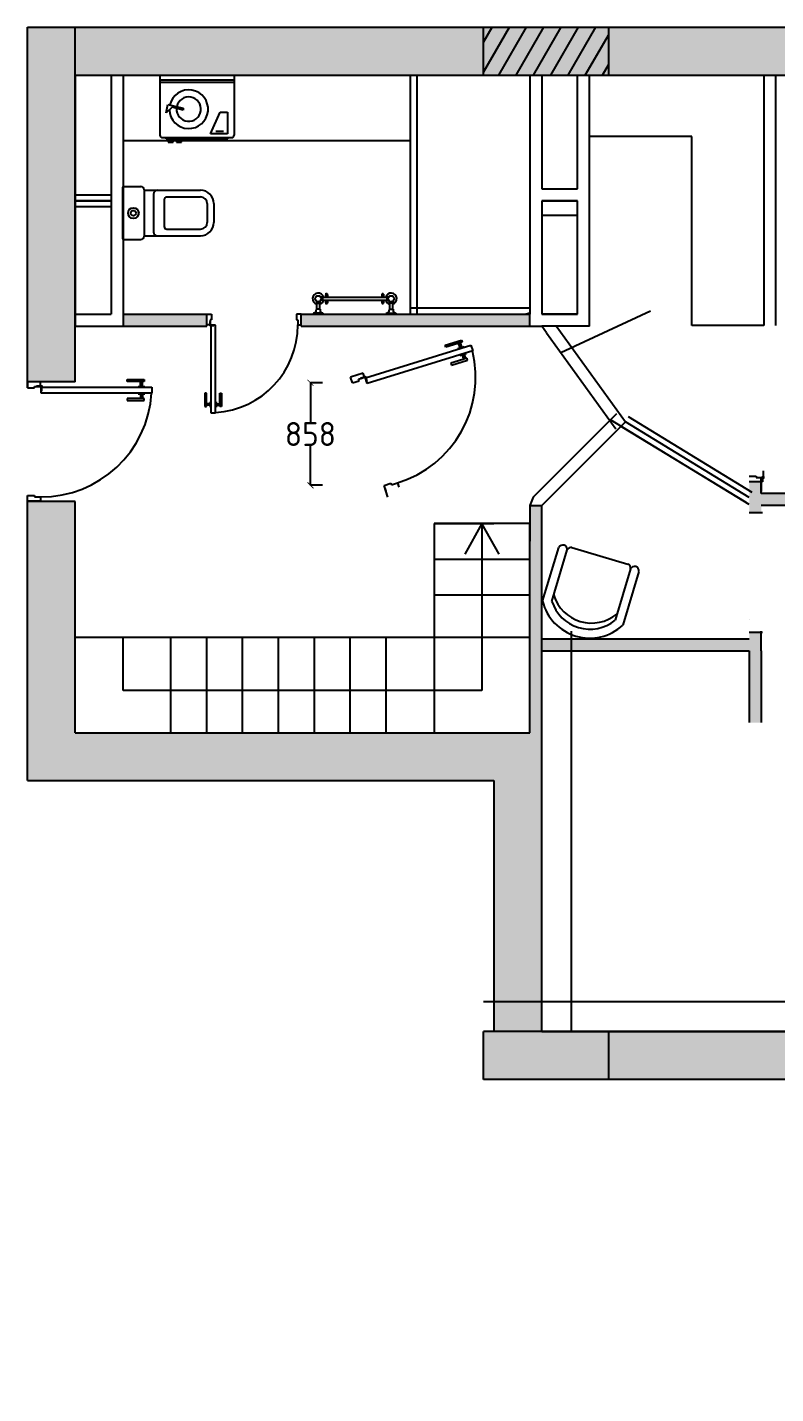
# Model space of a CAD drawing. Header units: inches. Extents: x -59797 to 874375, y -412711 to 5867.
# Drawn here: x -52892 to -46637, y -29660 to -18231 of the extents above; entities that cross this region are included whole.
import ezdxf

# ---------------------------------------------------------------- set-up
doc = ezdxf.new("R2010")
doc.units = ezdxf.units.IN
doc.header["$MEASUREMENT"] = 0
doc.layers.add('dwgmodels.com', color=250, linetype='Continuous')
doc.layers.add('freecads.com', color=7, linetype='Continuous')
doc.styles.get("Standard").update_dxf_attribs({"font": 'GOST Common.ttf'})
doc.dimstyles.new('Copy of Standard', dxfattribs={"dimtxt": 120, "dimasz": 50, "dimexe": 0.18, "dimexo": 0.0625, "dimgap": 0.09, "dimtad": 0, "dimtih": 1, "dimtoh": 1, "dimdec": 0, "dimzin": 0, "dimdsep": 46, "dimtxsty": 'Standard', "dimblk": 'ARCHTICK', "dimcen": 0.09, "dimclrd": 250, "dimadec": 0, "dimazin": 0, "dimtfac": 1, "dimtdec": 0, "dimtofl": 0, "dimtmove": 0, "dimatfit": 3, "dimldrblk": 'ARCHTICK', "dimfxl": 100, "dimfxlon": 1, "dimtolj": 1, "dimtzin": 0, "dimarcsym": 0})

# ---------------------------------------------------------------- blocks, each defined once
blk = doc.blocks.new('washing machine')
for p, q in [((122230, -17791), (122230, -18294)), ((122230, -17791), (122851, -17791)), ((122851, -17791), (122851, -18294)), ((122230, -17831), (122851, -17831)), ((122230, -17851), (122851, -17851)), ((122283, -18106), (122295, -18036)), ((122295, -18036), (122425, -18068)), ((122333, -18060), (122283, -18106)), ((122425, -18085), (122333, -18060)), ((122425, -18068), (122425, -18085)), ((122652, -18282), (122735, -18102)), ((122735, -18102), (122794, -18102)), ((122794, -18102), (122794, -18282)), ((122794, -18282), (122652, -18282)), ((122698, -18261), (122761, -18261)), ((122250, -18314), (122831, -18314)), ((122283, -18324), (122798, -18324)), ((122300, -18324), (122300, -18352)), ((122300, -18352), (122341, -18352)), ((122341, -18352), (122341, -18324)), ((122370, -18324), (122370, -18352)), ((122370, -18352), (122411, -18352)), ((122411, -18352), (122411, -18324)), ((122798, -18324), (122798, -18314))]:
    blk.add_line(p, q)
at = {"color": 7}
blk.add_line((122283, -18324), (122283, -18314), dxfattribs=at)
for centre, radius, start, end in [((122471, -18076), 162, 181.679, 167.0338), ((122471, -18076), 102, 176.1945, 167.6708), ((122250, -18294), 20, 180, 270), ((122831, -18294), 20, 270, 0)]:
    blk.add_arc(centre, radius, start, end)
blk = doc.blocks.new('Towel Dryer 1_top_dwgmodels.com')
at = {"color": 0}
for p, q in [((-285, 0), (-365, 0)), ((-365, -10), (-365, 0)), ((-285, -10), (-285, 0)), ((245, 0), (325, 0)), ((245, -10), (245, 0)), ((325, -10), (325, 0)), ((-285, -10), (-365, -10)), ((-341, -43), (-341, -36)), ((-310, -43), (-341, -43)), ((-338, -43), (-338, -93)), ((-313, -43), (-313, -93)), ((-310, -43), (-310, -36)), ((245, -10), (325, -10)), ((269, -43), (269, -36)), ((269, -43), (300, -43)), ((272, -43), (272, -93)), ((297, -43), (297, -93)), ((300, -43), (300, -36)), ((248, -118), (-288, -118)), ((248, -142), (-288, -142))]:
    blk.add_line(p, q, dxfattribs=at)
for points in [[(-341, -111), (-341, -93), (-310, -93), (-310, -111)], [(300, -111), (300, -93), (269, -93), (269, -111)], [(-306, -146), (-288, -146), (-288, -114), (-306, -114)], [(265, -146), (248, -146), (248, -114), (265, -114)]]:
    blk.add_lwpolyline(points, dxfattribs=at)
for centre in [(-325, -130), (285, -130)]:
    blk.add_circle(centre, 24.9, dxfattribs=at)
for centre, radius, start, end in [((-325, -130), 47.2, 105.3417, 344.6583), ((-367, -36), 26.3, 0.0919, 86.14), ((-325, -130), 47.2, 15.3417, 74.6583), ((-283, -36), 26.2, 93.652, 180), ((-255, -130), 19, 41.2231, 138.7769), ((-225, -105), 40.2, 161.3957, 191.3225), ((-255, -98), 9.06, 89.8433, 145.9281), ((-255, -98), 9.06, 34.0719, 90.1567), ((-286, -105), 40.2, 348.6775, 18.6043), ((215, -130), 19, 41.2231, 138.7769), ((245, -105), 40.2, 161.3957, 191.3225), ((215, -98), 9.06, 89.8433, 145.9281), ((215, -98), 9.06, 34.0719, 90.1567), ((184, -105), 40.2, 348.6775, 18.6043), ((285, -130), 47.2, 195.3417, 74.6583), ((285, -130), 47.2, 105.3417, 164.6583), ((243, -36), 26.2, 0, 86.348), ((327, -36), 26.3, 93.86, 179.9081), ((-255, -130), 19, 221.2231, 318.7769), ((-225, -155), 40.2, 168.6775, 198.6043), ((-255, -162), 9.06, 214.0719, 270.1567), ((-255, -162), 9.06, 269.8433, 325.9281), ((-286, -155), 40.2, 341.3957, 11.3225), ((215, -130), 19, 221.2231, 318.7769), ((245, -155), 40.2, 168.6775, 198.6043), ((215, -162), 9.06, 214.0719, 270.1567), ((215, -162), 9.06, 269.8433, 325.9281), ((184, -155), 40.2, 341.3957, 11.3225)]:
    blk.add_arc(centre, radius, start, end, dxfattribs=at)
blk = doc.blocks.new('Door')
at = {"layer": 'freecads.com'}
for p, q in [((80583, -19290), (80583, -19202)), ((80583, -19202), (80622, -19202)), ((80612, -19290), (80583, -19290)), ((80610, -19290), (80610, -19264)), ((80610, -19264), (80612, -19264)), ((80612, -19290), (80610, -19290)), ((80622, -19249), (80612, -19249)), ((80612, -19249), (80612, -19290)), ((80612, -19264), (80612, -19290)), ((80617, -19295), (80617, -20026)), ((80656, -19295), (80617, -19295)), ((80643, -19295), (80617, -19295)), ((80617, -19295), (80617, -19297)), ((80617, -19297), (80643, -19297)), ((80622, -19202), (80622, -19249)), ((80643, -19297), (80643, -19295)), ((80656, -20026), (80656, -19295)), ((81373, -19202), (81333, -19202)), ((81333, -19202), (81333, -19249)), ((81333, -19249), (81344, -19249)), ((81344, -19249), (81344, -19290)), ((81344, -19290), (81373, -19290)), ((81373, -19290), (81373, -19202)), ((80581, -19863), (80567, -19863)), ((80567, -19863), (80567, -19975)), ((80581, -19975), (80581, -19863)), ((80692, -19975), (80692, -19863)), ((80692, -19863), (80705, -19863)), ((80705, -19863), (80705, -19975)), ((80567, -19975), (80581, -19975)), ((80612, -19951), (80581, -19951)), ((80612, -19964), (80581, -19964)), ((80617, -19936), (80612, -19936)), ((80612, -19936), (80612, -19980)), ((80612, -19980), (80617, -19980)), ((80617, -19980), (80617, -19936)), ((80656, -19980), (80656, -19936)), ((80656, -19936), (80660, -19936)), ((80660, -19980), (80656, -19980)), ((80660, -19936), (80660, -19980)), ((80660, -19951), (80692, -19951)), ((80660, -19964), (80692, -19964)), ((80705, -19975), (80692, -19975)), ((80617, -20026), (80656, -20026))]:
    blk.add_line(p, q, dxfattribs=at)
blk.add_circle((80613, -19294), 5.27, dxfattribs=at)
blk.add_arc((80613, -19294), 731, 273.3966, 0.2994, dxfattribs=at)
blk = doc.blocks.new('toilet 2')
at = {"layer": 'freecads.com'}
for p, q in [((79882, -2942), (79882, -3363)), ((79893, -2931), (80034, -2931)), ((80062, -2959), (80062, -3346)), ((80062, -2962), (80533, -2962)), ((80140, -2996), (80140, -3310)), ((80230, -3041), (80230, -3265)), ((80252, -3018), (80533, -3018)), ((80589, -3074), (80589, -3231)), ((80645, -3074), (80645, -3231)), ((80252, -3287), (80533, -3287)), ((79893, -3374), (80034, -3374)), ((80062, -3343), (80533, -3343))]:
    blk.add_line(p, q, dxfattribs=at)
for radius in [44.9, 22.4]:
    blk.add_circle((79972, -3153), radius, dxfattribs=at)
for centre, radius, start, end in [((79893, -2942), 11.2, 90, 180), ((80034, -2959), 28, 0, 90), ((80174, -2996), 33.6, 90, 180), ((80533, -3074), 112, 0, 90), ((80252, -3041), 22.4, 90, 180), ((80533, -3074), 56.1, 0, 90), ((80174, -3310), 33.6, 180, 270), ((80252, -3265), 22.4, 180, 270), ((80533, -3231), 56.1, 270, 0), ((80533, -3231), 112, 270, 0), ((79893, -3363), 11.2, 180, 270), ((80034, -3346), 28, 270, 0)]:
    blk.add_arc(centre, radius, start, end, dxfattribs=at)
blk = doc.blocks.new('_ArchTick')
at = {"color": 0, "linetype": 'ByBlock', "const_width": 0.15}
blk.add_lwpolyline([(-0.5, -0.5), (0.5, 0.5)], dxfattribs=at)
blk = doc.blocks.new('*D96')
at = {"color": 0, "lineweight": -2, "transparency": 16777216}
for p, q in [((-50426, -21204), (-50526, -21204)), ((-50426, -22062), (-50526, -22062))]:
    blk.add_line(p, q, dxfattribs=at)
at = {"color": 250, "lineweight": -2, "transparency": 16777216}
for p, q in [((-50526, -21204), (-50526, -21533)), ((-50526, -22062), (-50526, -21733))]:
    blk.add_line(p, q, dxfattribs=at)
at = {"layer": 'Defpoints', "color": 0, "transparency": 16777216}
for p in [(-50526, -21204), (-50175, -21204), (-49909, -22062)]:
    blk.add_point(p, dxfattribs=at)
at = {"color": 250, "lineweight": -2, "transparency": 16777216, "xscale": 50, "yscale": 50, "zscale": 50}
for p, rotation in [((-50526, -21204), 90), ((-50526, -22062), 270)]:
    blk.add_blockref('_ArchTick', p, dxfattribs=dict(at, rotation=rotation))
at = {"color": 0, "transparency": 16777216, "insert": (-50526, -21633), "char_height": 200, "attachment_point": 5}
blk.add_mtext('\\A1;858', dxfattribs=at)

msp = doc.modelspace()

# ---------------------------------------------------------------- hatches: boundary and pattern name
at = {"true_color": 0x939598}
h = msp.add_hatch(color=252, dxfattribs=at)
h.dxf.hatch_style = 1
h.paths.add_polyline_path([(-49079.5, -18231.1), (-52492.4, -18231.1), (-52492.4, -18631.1), (-49079.5, -18631.1)])
h.paths.add_polyline_path([(-52492.4, -18231.1), (-52892.4, -18231.1), (-52892.4, -21197.5), (-52781.5, -21197.5), (-52492.4, -21197.5), (-52492.4, -18631.1)])
h.paths.add_polyline_path([(-52492.4, -22381.1), (-52492.4, -22197.5), (-52892.4, -22197.5), (-52892.4, -24531.1), (-48992.4, -24531.1), (-48992.4, -26631.1), (-48592.4, -26631.1), (-48592.4, -23281.1), (-48592.4, -23181.1), (-48592.4, -22231.1), (-48692.4, -22231.1), (-48692.4, -22528.4), (-48692.4, -24131.1), (-52492.4, -24131.1)])
h.paths.add_polyline_path([(-51392.4, -20631.1), (-52092.4, -20631.1), (-52092.4, -20731.1), (-51392.4, -20731.1)])
h.paths.add_polyline_path([(-42604.9, -26631.1), (-43971.5, -26631.1), (-44359.4, -26631.1), (-48034.2, -26631.1), (-48034.2, -27031.1), (-42604.9, -27031.1)])
h.paths.add_polyline_path([(-46757.8, -23291.9), (-46857.8, -23291.9), (-46857.8, -23346.1), (-48592.4, -23346.1), (-48592.4, -23446.1), (-46757.8, -23446.1)])
h.paths.add_polyline_path([(-42892.4, -22131.1), (-46757.8, -22131.1), (-46757.8, -22034.1), (-46857.8, -22034.1), (-46857.8, -22293.5), (-46757.8, -22293.5), (-46757.8, -22269.1), (-46757.8, -22231.1), (-42892.4, -22231.1)])
h.paths.add_polyline_path([(-42492.4, -21831.1), (-42492.4, -21370.4), (-42603.4, -21370.4), (-42892.4, -21370.4), (-42892.4, -22131.1), (-42892.4, -22231.1), (-42492.4, -22231.1)])
h = msp.add_hatch(color=252, dxfattribs=at)
h.dxf.hatch_style = 1
h.paths.add_polyline_path([(-48034.2, -18231.1), (-48992.4, -18231.1), (-49079.5, -18231.1), (-49079.5, -18631.1), (-48992.4, -18631.1), (-48034.2, -18631.1)])
at = {"true_color": 0x636466}
h = msp.add_hatch(dxfattribs=at)
h.set_pattern_fill('ANSI31', color=251, scale=1000, angle=15)
h.set_pattern_definition([(60, (-52498.81, -1528.6), (-108.2532, 62.5), [])])
h.paths.add_polyline_path([(-48034.2, -18231.1), (-48992.4, -18231.1), (-49079.5, -18231.1), (-49079.5, -18631.1), (-48992.4, -18631.1), (-48034.2, -18631.1)])
at = {"true_color": 0x939598}
h = msp.add_hatch(color=252, dxfattribs=at)
h.dxf.hatch_style = 1
h.paths.add_polyline_path([(-48034.2, -26631.1), (-48592.4, -26631.1), (-49079.5, -26631.1), (-49079.5, -27031.1), (-48034.2, -27031.1)])
h.paths.add_polyline_path([(-41559.6, -26631.1), (-42088.6, -26631.1), (-42377, -26631.1), (-42604.9, -26631.1), (-42604.9, -27031.1), (-41559.6, -27031.1)])
h.paths.add_polyline_path([(-40092.4, -26631.1), (-40492.4, -26631.1), (-41559.6, -26631.1), (-41559.6, -27031.1), (-40092.4, -27031.1)])
h.paths.add_polyline_path([(-40092.4, -21831.1), (-40492.4, -21831.1), (-40492.4, -22231.1), (-40092.4, -22231.1)])
h.paths.add_polyline_path([(-40492.4, -21831.1), (-41492.4, -21831.1), (-41492.4, -22231.1), (-40492.4, -22231.1)])
h.paths.add_polyline_path([(-40892.4, -18231.1), (-41584.8, -18231.1), (-41584.8, -18631.1), (-40892.4, -18631.1)])
h = msp.add_hatch(color=252, dxfattribs=at)
h.dxf.hatch_style = 1
h.paths.add_polyline_path([(-48034.2, -18231.1), (-48034.2, -18631.1), (-42892.4, -18631.1), (-42892.4, -18928.9), (-42492.4, -18928.9), (-42492.4, -18631.1), (-41584.8, -18631.1), (-41584.8, -18231.1)])
at = {"true_color": 0x636466}
h = msp.add_hatch(dxfattribs=at)
h.set_pattern_fill('AR-B816', color=251, scale=1000, angle=15)
h.set_pattern_definition([(15, (-131975, -1529), (-2070.55, 7727.4), []), (105, (-131975, -1529), (-9797.96, 5656.85), [8000, -8000])])
h.paths.add_polyline_path([(-48692.4, -18631.1), (-48992.4, -18631.1), (-52092.4, -18631.1), (-52092.4, -20631.1), (-51358.8, -20631.1), (-51358.8, -19997.8), (-51363.2, -19997.8), (-51394.7, -19982.4), (-51394.7, -20070.6), (-51407.9, -20070.6), (-51407.9, -19958.7), (-51394.7, -19958.7), (-51363.2, -19969.2), (-51363.2, -19953.9), (-51358.8, -19908), (-51319.3, -19908), (-51319.3, -19909.6, -0.3936323), (-50631.5, -20631.1), (-48692.4, -20631.1)])
at = {"true_color": 0x939598}
h = msp.add_hatch(color=252, dxfattribs=at)
h.dxf.hatch_style = 1
h.paths.add_polyline_path([(-48692.4, -20631.1), (-50602.4, -20631.1), (-50602.4, -20731.1), (-48692.4, -20731.1)])
h = msp.add_hatch(color=252, dxfattribs=at)
h.dxf.hatch_style = 1
h.paths.add_polyline_path([(-46757.8, -23446.1), (-46857.8, -23446.1), (-46857.8, -24046.1), (-46757.8, -24046.1)])
at = {"true_color": 0x636466}
h = msp.add_hatch(dxfattribs=at)
h.set_pattern_fill('ANSI31', color=251, scale=1000, angle=15)
h.set_pattern_definition([(60, (-131975.33, -1528.6), (-108.25318, 62.5), [])])
h.paths.add_polyline_path([(-41559.6, -26631.1), (-42088.6, -26631.1), (-42604.9, -26631.1), (-42604.9, -27031.1), (-41559.6, -27031.1)])
h.paths.add_polyline_path([(-48479.4, -40561.5), (-48475.1, -40560.3), (-48471.7, -40559.8), (-48467.7, -40559.7), (-48463.3, -40560), (-48458.8, -40560.6), (-48454.3, -40561.5), (-48450, -40562.7), (-48446, -40564.1), (-48440.9, -40566.6), (-48436.9, -40570.2), (-48436.6, -40573.4), (-48439.1, -40575.3), (-48441.5, -40576.2), (-48444.7, -40576.9), (-48448.4, -40577.2), (-48452.6, -40577.1), (-48457.1, -40576.7), (-48461.6, -40575.9), (-48466.1, -40574.8), (-48470.2, -40573.5), (-48475.8, -40571.2), (-48480.6, -40567.6), (-48481.8, -40564.2)])
edge = h.paths.add_edge_path()
edge.add_arc((-41689.6, -40692.5), 24.6, 180, 204.4618)
edge.add_arc((-41689.6, -40712.9), 24.6, 155.5382, 180)
edge.add_line((-41714.2, -40712.9), (-41714.2, -40692.5))
edge = h.paths.add_edge_path()
edge.add_arc((-41689.6, -40712.9), 24.6, 0, 24.4618)
edge.add_arc((-41689.6, -40692.5), 24.6, 335.5382, 360)
edge.add_line((-41664.9, -40692.5), (-41664.9, -40712.9))

# ---------------------------------------------------------------- linework, layer by layer
for p, q in [((-52892.4, -18231.1), (-48992.4, -18231.1)), ((-52892.4, -21247.4), (-52892.4, -18231.1)), ((-49079.5, -18631.1), (-49079.5, -18231.1)), ((-48992.4, -18231.1), (-40892.4, -18231.1)), ((-48034.2, -18231.1), (-48034.2, -18631.1)), ((-52492.4, -18631.1), (-48992.4, -18631.1)), ((-52492.4, -21197.5), (-52492.4, -18631.1)), ((-52492.4, -18631.1), (-52492.4, -20731.1)), ((-52192.4, -18631.1), (-52192.4, -20631.1)), ((-52092.4, -18631.1), (-52092.4, -20731.1)), ((-49692.4, -18631.1), (-49692.4, -20631.1)), ((-49637.4, -18631.1), (-49637.4, -20631.1)), ((-48992.4, -18631.1), (-42892.4, -18631.1)), ((-48692.4, -18631.1), (-48692.4, -20631.1)), ((-48592.4, -18631.1), (-48592.4, -19581.1)), ((-48292.4, -19581.1), (-48292.4, -18631.1)), ((-48192.4, -20731.1), (-48192.4, -18631.1)), ((-52093.1, -19181.1), (-52092.4, -19181.1)), ((-52492.4, -19631.1), (-52192.4, -19631.1)), ((-48592.4, -19581.1), (-48292.4, -19581.1)), ((-52492.4, -19681.1), (-52192.4, -19681.1)), ((-52492.4, -19731.1), (-52192.4, -19731.1)), ((-48592.4, -19681.1), (-48592.4, -20631.1)), ((-48292.4, -20631.1), (-48292.4, -19681.1)), ((-48592.4, -19802.4), (-48292.4, -19802.4)), ((-52492.4, -20631.1), (-52192.4, -20631.1)), ((-52092.4, -20631.1), (-51392.4, -20631.1)), ((-51392.4, -20731.1), (-51392.4, -20631.1)), ((-50602.4, -20631.1), (-48692.4, -20631.1)), ((-50602.4, -20731.1), (-50602.4, -20631.1)), ((-49692.4, -20576.1), (-48692.4, -20576.1)), ((-48592.4, -20631.1), (-48292.4, -20631.1)), ((-52492.4, -20731.1), (-51392.4, -20731.1)), ((-50602.4, -20731.1), (-48692.4, -20731.1)), ((-52492.4, -21197.5), (-52892.4, -21197.5)), ((-46757.8, -21997.5), (-46757.8, -22112.7)), ((-52892.4, -24531.1), (-52892.4, -22145.9)), ((-42892.4, -22131.1), (-46757.8, -22131.1)), ((-52492.4, -22197.5), (-52892.4, -22197.5)), ((-52492.4, -24131.1), (-52492.4, -22197.5)), ((-48692.4, -22231.1), (-48692.4, -22528.4)), ((-42492.4, -22231.1), (-46757.8, -22231.1)), ((-52492.4, -23331.1), (-48692.4, -23331.1)), ((-52492.4, -24131.1), (-48692.4, -24131.1)), ((-52892.4, -24531.1), (-48992.4, -24531.1)), ((-48992.4, -24531.1), (-48992.4, -26631.1)), ((-40492.4, -26381.1), (-49079.5, -26381.1)), ((-40492.4, -26631.1), (-49079.5, -26631.1)), ((-48992.4, -26631.1), (-49079.5, -26631.1)), ((-49079.5, -27031.1), (-49079.5, -26631.1)), ((-48034.2, -26631.1), (-48034.2, -27031.1)), ((-40092.4, -27031.1), (-49079.5, -27031.1))]:
    msp.add_line(p, q)
at = {"color": 7}
for p, q in [((-52492.4, -18631.1), (-52492.4, -18231.1)), ((-46736.7, -18634.2), (-46736.7, -20725.2)), ((-46636.7, -18634.2), (-46636.7, -20725.2)), ((-47336.7, -19143.9), (-48192.4, -19143.9)), ((-47336.7, -20725.2), (-47336.7, -19143.9)), ((-48692.4, -20731.1), (-48692.4, -20631.1)), ((-48292.4, -20631.1), (-48592.4, -20631.1)), ((-48433.7, -20952.3), (-47683.8, -20603.5)), ((-48692.4, -20731.1), (-48592.4, -20731.1)), ((-48192.4, -20731.1), (-48592.4, -20731.1)), ((-48552.3, -20787.7), (-48592.4, -20731.1)), ((-48552.3, -20787.7), (-47974.2, -21590.2)), ((-48471.1, -20729.2), (-47893.1, -21531.7)), ((-46736.7, -20725.2), (-47336.7, -20725.2)), ((-50175.1, -21204.1), (-50189.9, -21156.4)), ((-50175.1, -21204.1), (-50189.9, -21156.4)), ((-48663.1, -22160.4), (-47963.8, -21461)), ((-48592.4, -22231.1), (-47893.1, -21531.7)), ((-46857.8, -22222.4), (-48017.9, -21515.1)), ((-46883.9, -22206.5), (-47919.2, -21574.4)), ((-46857.8, -22163.8), (-47893.1, -21531.7)), ((-46831.8, -22121.1), (-47867, -21489.1)), ((-46757.8, -22131.1), (-46757.8, -21997.5)), ((-49877.9, -22161.7), (-49908.8, -22062.3)), ((-48663.1, -22160.4), (-48692.4, -22231.1)), ((-48692.4, -22231.1), (-48592.4, -22231.1)), ((-48592.4, -23181.1), (-48592.4, -22231.1)), ((-52492.4, -24131.1), (-52492.4, -22381.1)), ((-49492.4, -22381.1), (-48992.4, -22381.1)), ((-48692.4, -22381.1), (-49492.4, -22381.1)), ((-49492.4, -22381.1), (-49492.4, -24131.1)), ((-48692.4, -24131.1), (-48692.4, -22381.1)), ((-48692.4, -22681.1), (-49492.4, -22681.1)), ((-48692.4, -22981.1), (-49492.4, -22981.1)), ((-48592.4, -23281.1), (-48592.4, -23181.1)), ((-46857.8, -23181.1), (-46857.8, -23181.1)), ((-48592.4, -26631.1), (-48592.4, -23281.1)), ((-48342.4, -26631.1), (-48342.4, -23281.1)), ((-46757.8, -23446.1), (-46757.8, -23281.1)), ((-51692.4, -24131.1), (-51692.4, -23331.1)), ((-51692.4, -23331.1), (-51692.4, -23331.1)), ((-51392.4, -24131.1), (-51392.4, -23331.1)), ((-51092.4, -24131.1), (-51092.4, -23331.1)), ((-50792.4, -24131.1), (-50792.4, -23331.1)), ((-50492.4, -24131.1), (-50492.4, -23331.1)), ((-50192.4, -24131.1), (-50192.4, -23331.1)), ((-49892.4, -24131.1), (-49892.4, -23331.1)), ((-48592.4, -23346.1), (-46857.8, -23346.1)), ((-48592.4, -23446.1), (-46857.8, -23446.1)), ((-46857.8, -23446.1), (-46857.8, -24046.1)), ((-46757.8, -23446.1), (-46757.8, -24046.1)), ((-52492.4, -24131.1), (-52492.4, -23956.1)), ((-52492.4, -24131.1), (-52492.4, -23956.1)), ((-48592.4, -26631.1), (-48592.4, -26631.1)), ((-48592.4, -26631.1), (-46692.4, -26631.1)), ((-46807.8, -26631.1), (-45391.3, -26631.1)), ((-46692.4, -26631.1), (-46692.4, -26631.1))]:
    msp.add_line(p, q, dxfattribs=at)
at = {"color": 7, "lineweight": 30}
for p, q in [((-52492.4, -19681.1), (-52192.4, -19681.1)), ((-48592.4, -19681.1), (-48292.4, -19681.1))]:
    msp.add_line(p, q, dxfattribs=at)
at = {"color": 30, "true_color": 0xf26722}
for p, q in [((-49092.4, -22381.1), (-49235.1, -22638.4)), ((-49092.4, -22381.1), (-49092.4, -23779)), ((-48949.4, -22638.4), (-49092.4, -22381.1)), ((-52092.4, -23779), (-52092.4, -23331.1)), ((-49092.4, -23779), (-52092.4, -23779))]:
    msp.add_line(p, q, dxfattribs=at)
at = {"color": 18, "ltscale": 0.03, "true_color": 0x000000}
for p, q in [((-48584.6, -23031.6), (-48450.2, -22581.3)), ((-48341, -22582.6), (-47871.4, -22722.7)), ((-47779.4, -22781.5), (-47913.8, -23231.8))]:
    msp.add_line(p, q, dxfattribs=at)
at = {"color": 18, "true_color": 0x000000}
for p, q in [((-48506.5, -23032.4), (-48378.3, -22602.7)), ((-47851.3, -22760), (-47979.5, -23189.7))]:
    msp.add_line(p, q, dxfattribs=at)
at = {"color": 7}
msp.add_lwpolyline([(-49692.4, -18631.1), (-49692.4, -18631.1), (-49692.4, -19181.1), (-52093.1, -19181.1)], dxfattribs=at)
at = {"color": 0}
msp.add_lwpolyline([(-47220, -18631.1), (-47201.2, -18631.1)], dxfattribs=at)
at = {"color": 18, "ltscale": 0.03, "true_color": 0x000000}
for centre, radius, start, end in [((-48416.6, -22600.1), 38.4, 356.062, 150.70123), ((-48349.6, -22611.3), 30, 73.38161, 163.38161), ((-47880, -22751.4), 30, 343.38161, 73.38161), ((-47817.7, -22778.8), 38.4, 356.062, 150.70123), ((-48190.2, -22934.1), 406.3, 193.89185, 312.87137)]:
    msp.add_arc(centre, radius, start, end, dxfattribs=at)
at = {"color": 18, "true_color": 0x000000}
for centre in [(-48190.2, -22934.1), (-48175.1, -22883.3)]:
    msp.add_arc(centre, 331.3, 197.26349, 309.49974, dxfattribs=at)
at = {"layer": 'freecads.com'}
for p, q in [((-50065.7, -21162.4), (-49183.8, -20888.8)), ((-49398.5, -20890.4), (-49263.4, -20848.5)), ((-49393.6, -20906.3), (-49398.5, -20890.4)), ((-49258.5, -20864.4), (-49393.6, -20906.3)), ((-49293.8, -20917.1), (-49240.8, -20900.7)), ((-49239.2, -20906), (-49292.2, -20922.4)), ((-49275.3, -20911.4), (-49287.1, -20873.2)), ((-49259.4, -20906.4), (-49271.2, -20868.3)), ((-49263.4, -20848.5), (-49258.5, -20864.4)), ((-49240.8, -20900.7), (-49239.2, -20906)), ((-49183.8, -20888.8), (-49169, -20936.5)), ((-49169, -20936.5), (-50050.9, -21210.1)), ((-49216.7, -20998.9), (-49351.8, -21040.8)), ((-49346.9, -21056.7), (-49211.8, -21014.8)), ((-49292.2, -20922.4), (-49293.8, -20917.1)), ((-49224.4, -20953.7), (-49277.4, -20970.1)), ((-49277.4, -20970.1), (-49275.7, -20975.4)), ((-49275.7, -20975.4), (-49222.7, -20959)), ((-49257.2, -20969.6), (-49245.3, -21007.8)), ((-49241.3, -20964.7), (-49229.5, -21002.8)), ((-49222.7, -20959), (-49224.4, -20953.7)), ((-49211.8, -21014.8), (-49216.7, -20998.9)), ((-50083.9, -21123.6), (-50189.9, -21156.4)), ((-50073.1, -21158.5), (-50083.9, -21123.6)), ((-49351.8, -21040.8), (-49346.9, -21056.7)), ((-52781.5, -21197.5), (-52892.4, -21197.5)), ((-52892.4, -21197.5), (-52892.4, -21247.4)), ((-52892.4, -21247.4), (-52833.6, -21247.4)), ((-52833.6, -21247.4), (-52833.6, -21234.1)), ((-52833.6, -21234.1), (-52781.5, -21234.1)), ((-52781.5, -21231.9), (-52814.8, -21231.9)), ((-52814.8, -21231.9), (-52814.8, -21234.1)), ((-52814.8, -21234.1), (-52781.5, -21234.1)), ((-52781.5, -21234.1), (-52781.5, -21197.5)), ((-52781.5, -21234.1), (-52781.5, -21231.9)), ((-52775.6, -21240), (-51852.2, -21240)), ((-52775.6, -21289.9), (-52775.6, -21240)), ((-52775.6, -21273.3), (-52775.6, -21240)), ((-52775.6, -21240), (-52773.3, -21240)), ((-52773.3, -21240), (-52773.3, -21273.3)), ((-52057.7, -21194.5), (-52057.7, -21177.9)), ((-52057.7, -21177.9), (-51916.3, -21177.9)), ((-51916.3, -21194.5), (-52057.7, -21194.5)), ((-51965.7, -21240), (-51965.7, -21234.5)), ((-51965.7, -21234.5), (-51910.2, -21234.5)), ((-51910.2, -21240), (-51965.7, -21240)), ((-51946.3, -21234.5), (-51946.3, -21194.5)), ((-51929.6, -21234.5), (-51929.6, -21194.5)), ((-51916.3, -21177.9), (-51916.3, -21194.5)), ((-51910.2, -21234.5), (-51910.2, -21240)), ((-51852.2, -21240), (-51852.2, -21289.9)), ((-50175.1, -21204.1), (-50118.9, -21186.7)), ((-50122.9, -21174), (-50073.1, -21158.5)), ((-50118.9, -21186.7), (-50122.9, -21174)), ((-50073.8, -21156.4), (-50105.5, -21166.3)), ((-50104.9, -21168.4), (-50073.1, -21158.5)), ((-50073.1, -21158.5), (-50073.8, -21156.4)), ((-50065.7, -21162.4), (-50063.5, -21161.8)), ((-50050.9, -21210.1), (-50065.7, -21162.4)), ((-50055.8, -21194.2), (-50065.7, -21162.4)), ((-50063.5, -21161.8), (-50053.7, -21193.6)), ((-52773.3, -21273.3), (-52775.6, -21273.3)), ((-51852.2, -21289.9), (-52775.6, -21289.9)), ((-51916.3, -21335.4), (-52057.7, -21335.4)), ((-52057.7, -21335.4), (-52057.7, -21352.1)), ((-52057.7, -21352.1), (-51916.3, -21352.1)), ((-51910.2, -21289.9), (-51965.7, -21289.9)), ((-51965.7, -21289.9), (-51965.7, -21295.5)), ((-51965.7, -21295.5), (-51910.2, -21295.5)), ((-51946.3, -21295.5), (-51946.3, -21335.4)), ((-51929.6, -21295.5), (-51929.6, -21335.4)), ((-51916.3, -21352.1), (-51916.3, -21335.4)), ((-51910.2, -21295.5), (-51910.2, -21289.9)), ((-46741, -21941.6), (-46741, -21991.5)), ((-49908.8, -22062.3), (-49852.7, -22044.9)), ((-49852.7, -22044.9), (-49848.7, -22057.6)), ((-49848.7, -22057.6), (-49798.9, -22042.1)), ((-49798.9, -22042.1), (-49788.1, -22077.1)), ((-46857.8, -21984.2), (-46799.1, -21984.2)), ((-46746.9, -22034.1), (-46857.8, -22034.1)), ((-46799.1, -21984.2), (-46799.1, -21997.5)), ((-46799.1, -21997.5), (-46746.9, -21997.5)), ((-46780.2, -21997.5), (-46746.9, -21997.5)), ((-46746.9, -21999.7), (-46780.2, -21999.7)), ((-46746.9, -21997.5), (-46746.9, -22034.1)), ((-46746.9, -21997.5), (-46746.9, -21999.7)), ((-46741, -21958.3), (-46741, -21991.5)), ((-46741, -21991.5), (-46738.8, -21991.5)), ((-46738.8, -21991.5), (-46738.8, -21958.3)), ((-52892.4, -22195.8), (-52892.4, -22145.9)), ((-52892.4, -22145.9), (-52833.6, -22145.9)), ((-52833.6, -22145.9), (-52833.6, -22159.2)), ((-52833.6, -22159.2), (-52781.5, -22159.2)), ((-52781.5, -22159.2), (-52781.5, -22195.8)), ((-49894, -22110), (-49908.8, -22062.3)), ((-52781.5, -22195.8), (-52892.4, -22195.8)), ((-46746.9, -22293.5), (-46857.8, -22293.5)), ((-48692.4, -22478.5), (-48692.4, -22528.4)), ((-46746.9, -23291.9), (-46857.8, -23291.9))]:
    msp.add_line(p, q, dxfattribs=at)
for centre in [(-52776.7, -21235.2), (-50068.2, -21158.2), (-46742.1, -21996.4)]:
    msp.add_circle(centre, 6.66, dxfattribs=at)
for centre, start, end in [((-50068.2, -21158.2), 286.93993, 13.84278), ((-52776.7, -21235.2), 269.70056, 356.60341)]:
    msp.add_arc(centre, 924.1, start, end, dxfattribs=at)

# ---------------------------------------------------------------- block references
at = {"color": 7}
for name, p in [('washing machine', (-174014.3, -839.6)), ('toilet 2', (-131978, -16631.9)), ('Door', (-131975.3, -1428.6))]:
    msp.add_blockref(name, p, dxfattribs=at)
at = {"layer": 'dwgmodels.com', "rotation": 180}
msp.add_blockref('Towel Dryer 1_top_dwgmodels.com', (-50176.2, -20631.1), dxfattribs=at)

# ---------------------------------------------------------------- dimensions: what is measured, and where the dimension line sits
at = {"color": 7}
dim = msp.add_linear_dim(base=(-50526.3, -21204.1), p1=(-49908.8, -22062.3), p2=(-50175.1, -21204.1), angle=90, dimstyle='Copy of Standard', override={"dimtxt": 200}, dxfattribs=at)
dim.commit()
dim.dimension.update_dxf_attribs({"geometry": '*D96', "text_midpoint": (-50526.3, -21633.2)})

doc.saveas('drawing.dxf')
